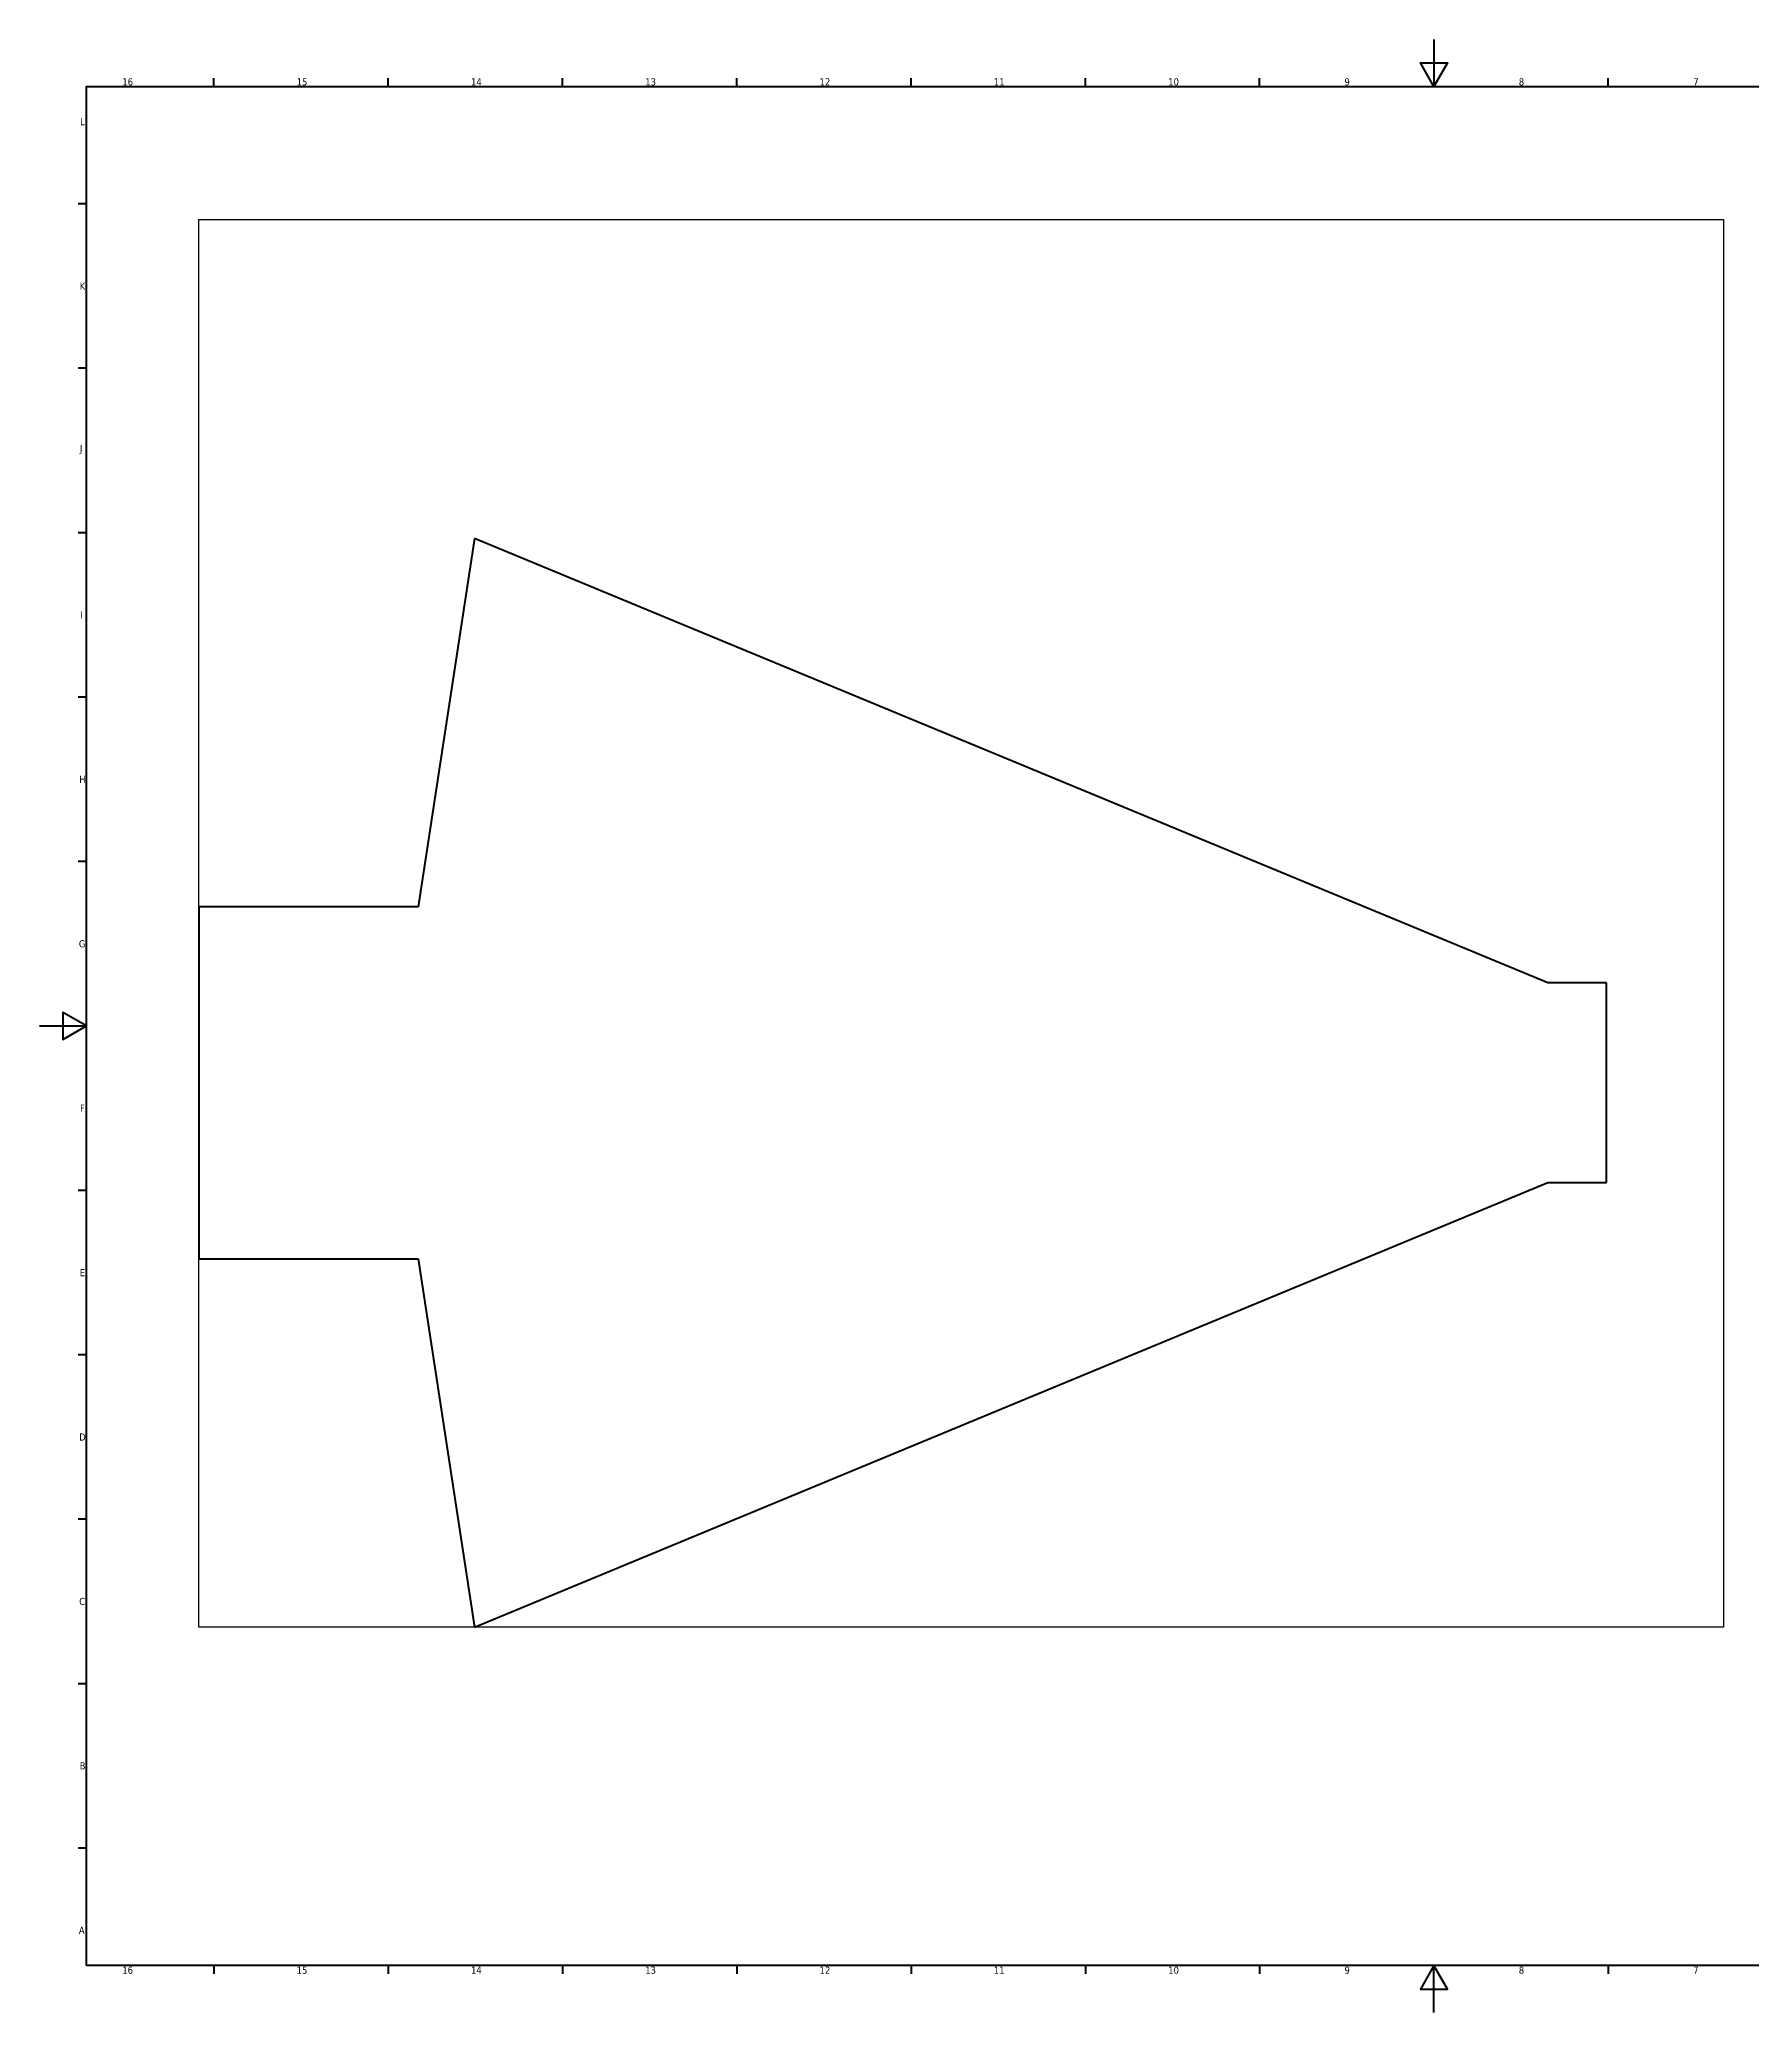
# Model space of a CAD drawing. Header units: millimetres. Extents: x 0 to 1189, y 0 to 841.
# Drawn here: x 0 to 730, y 0 to 841 of the extents above; entities that cross this region are included whole.
import ezdxf

# ---------------------------------------------------------------- set-up
doc = ezdxf.new("R2010")
doc.units = ezdxf.units.MM
doc.layers.get('0').update_dxf_attribs({"lineweight": 25})
for name, color, linetype, lineweight in [('Border (ANSI)', 7, 'Continuous', 70), ('Sketch Geometry (ANSI)', 7, 'Continuous', 25), ('Visible (ANSI)', 7, 'Continuous', 50)]:
    doc.layers.add(name, color=color, linetype=linetype, lineweight=lineweight)
doc.styles.add('Note Text (ANSI)', font='tahoma.ttf')

# ---------------------------------------------------------------- blocks, each defined once
blk = doc.blocks.new('Borders Default Border')
at = {"layer": 'Border (ANSI)'}
for p, q in [((74.31, 821), (74.31, 824.45)), ((148.63, 821), (148.63, 824.45)), ((222.94, 821), (222.94, 824.45)), ((297.25, 821), (297.25, 824.45)), ((371.56, 821), (371.56, 824.45)), ((445.88, 821), (445.88, 824.45)), ((520.19, 821), (520.19, 824.45)), ((668.81, 821), (668.81, 824.45)), ((20, 770.92), (16.55, 770.92)), ((20, 700.83), (16.55, 700.83)), ((20, 630.75), (16.55, 630.75)), ((20, 560.67), (16.55, 560.67)), ((20, 490.58), (16.55, 490.58)), ((20, 350.42), (16.55, 350.42)), ((20, 280.33), (16.55, 280.33)), ((20, 210.25), (16.55, 210.25)), ((20, 140.17), (16.55, 140.17)), ((20, 70.08), (16.55, 70.08)), ((74.31, 20), (74.31, 16.55)), ((148.63, 20), (148.63, 16.55)), ((222.94, 20), (222.94, 16.55)), ((297.25, 20), (297.25, 16.55)), ((371.56, 20), (371.56, 16.55)), ((445.88, 20), (445.88, 16.55)), ((520.19, 20), (520.19, 16.55)), ((668.81, 20), (668.81, 16.55))]:
    blk.add_line(p, q, dxfattribs=at)
at = {"layer": 'Border (ANSI)', "flags": 128}
for points in [[(594.5, 841), (594.5, 821), (588.73, 831), (600.27, 831), (594.5, 821)], [(20, 20), (20, 821), (1169, 821), (1169, 20), (20, 20)], [(0, 420.5), (20, 420.5), (10, 426.27), (10, 414.73), (20, 420.5)], [(594.5, 0), (594.5, 20), (588.73, 10), (600.27, 10), (594.5, 20)]]:
    blk.add_lwpolyline(points, dxfattribs=at)
at = {"layer": 'Border (ANSI)', "attachment_point": 7, "style": 'Note Text (ANSI)'}
for s, insert, char_height in [('16', (35.32, 821.34), 3.048), ('15', (109.64, 821.34), 3.048), ('14', (183.95, 821.4), 3.048), ('13', (258.26, 821.34), 3.048), ('12', (332.57, 821.4), 3.048), ('11', (406.89, 821.4), 3.048), ('10', (481.2, 821.34), 3.048), ('9', (556.34, 821.34), 3.05), ('8', (630.66, 821.33), 3.05), ('7', (705.03, 821.4), 3.05), ('L', (17.34, 804.43), 3.05), ('K', (17.15, 734.35), 3.05), ('J', (17.22, 664.23), 3.05), ('I', (17.48, 594.18), 3.05), ('H', (16.97, 524.1), 3.05), ('G', (16.81, 453.96), 3.05), ('F', (17.29, 383.93), 3.05), ('E', (17.21, 313.85), 3.05), ('D', (16.96, 243.77), 3.05), ('C', (16.95, 173.63), 3.05), ('B', (17.15, 103.6), 3.05), ('A', (16.78, 33.52), 3.05), ('16', (35.32, 16.49), 3.048), ('15', (109.64, 16.49), 3.048), ('14', (183.95, 16.55), 3.048), ('13', (258.26, 16.49), 3.048), ('12', (332.57, 16.55), 3.048), ('11', (406.89, 16.55), 3.048), ('10', (481.2, 16.49), 3.048), ('9', (556.34, 16.49), 3.05), ('8', (630.66, 16.48), 3.05), ('7', (705.03, 16.55), 3.05)]:
    blk.add_mtext(s, dxfattribs=dict(at, insert=insert, char_height=char_height))

msp = doc.modelspace()

# ---------------------------------------------------------------- linework, layer by layer
at = {"layer": 'Sketch Geometry (ANSI)'}
for p, q in [((67.99, 764.24), (717.99, 764.24)), ((67.99, 164.24), (67.99, 764.24)), ((717.99, 764.24), (717.99, 164.24)), ((717.99, 164.24), (67.99, 164.24))]:
    msp.add_line(p, q, dxfattribs=at)
at = {"layer": 'Visible (ANSI)'}
for p, q in [((185.46, 628.35), (161.4, 471.29)), ((642.98, 438.84), (185.46, 628.35)), ((161.4, 471.29), (67.98, 471.29)), ((67.98, 471.29), (67.98, 321.29)), ((667.98, 438.84), (642.98, 438.84)), ((667.98, 353.73), (667.98, 438.84)), ((185.46, 164.22), (642.98, 353.73)), ((642.98, 353.73), (667.98, 353.73)), ((67.98, 321.29), (161.4, 321.29)), ((161.4, 321.29), (185.46, 164.22))]:
    msp.add_line(p, q, dxfattribs=at)

# ---------------------------------------------------------------- block references
msp.add_blockref('Borders Default Border', (0, 0))

doc.saveas('drawing.dxf')
